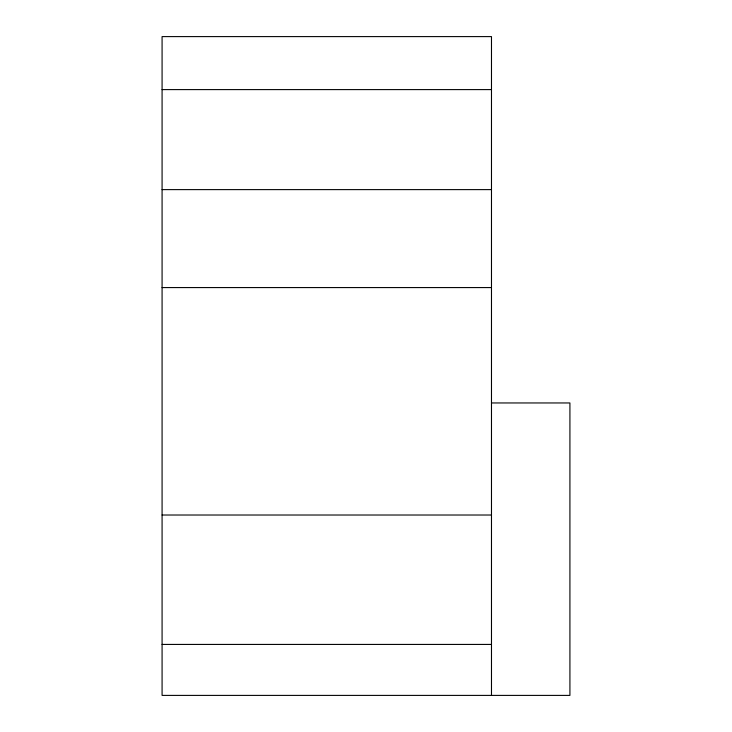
<?xml version="1.0" encoding="UTF-8"?>
<svg xmlns="http://www.w3.org/2000/svg" width="732" height="732" viewBox="0 0 732 732"><rect width="100%" height="100%" fill="white"/><g stroke="black" fill="none" stroke-linecap="round" stroke-linejoin="round"><path stroke-width="1.1" d="M162.083 89.597L491.483 89.597M162.083 189.615L491.483 189.615M162.083 287.575L491.483 287.575M491.483 402.957L569.917 402.957L569.917 695.4L162.083 695.4L162.083 36.6L491.483 36.6L491.483 695.4M162.083 515.017L491.483 515.017M162.083 644.425L491.483 644.425"/></g></svg>
